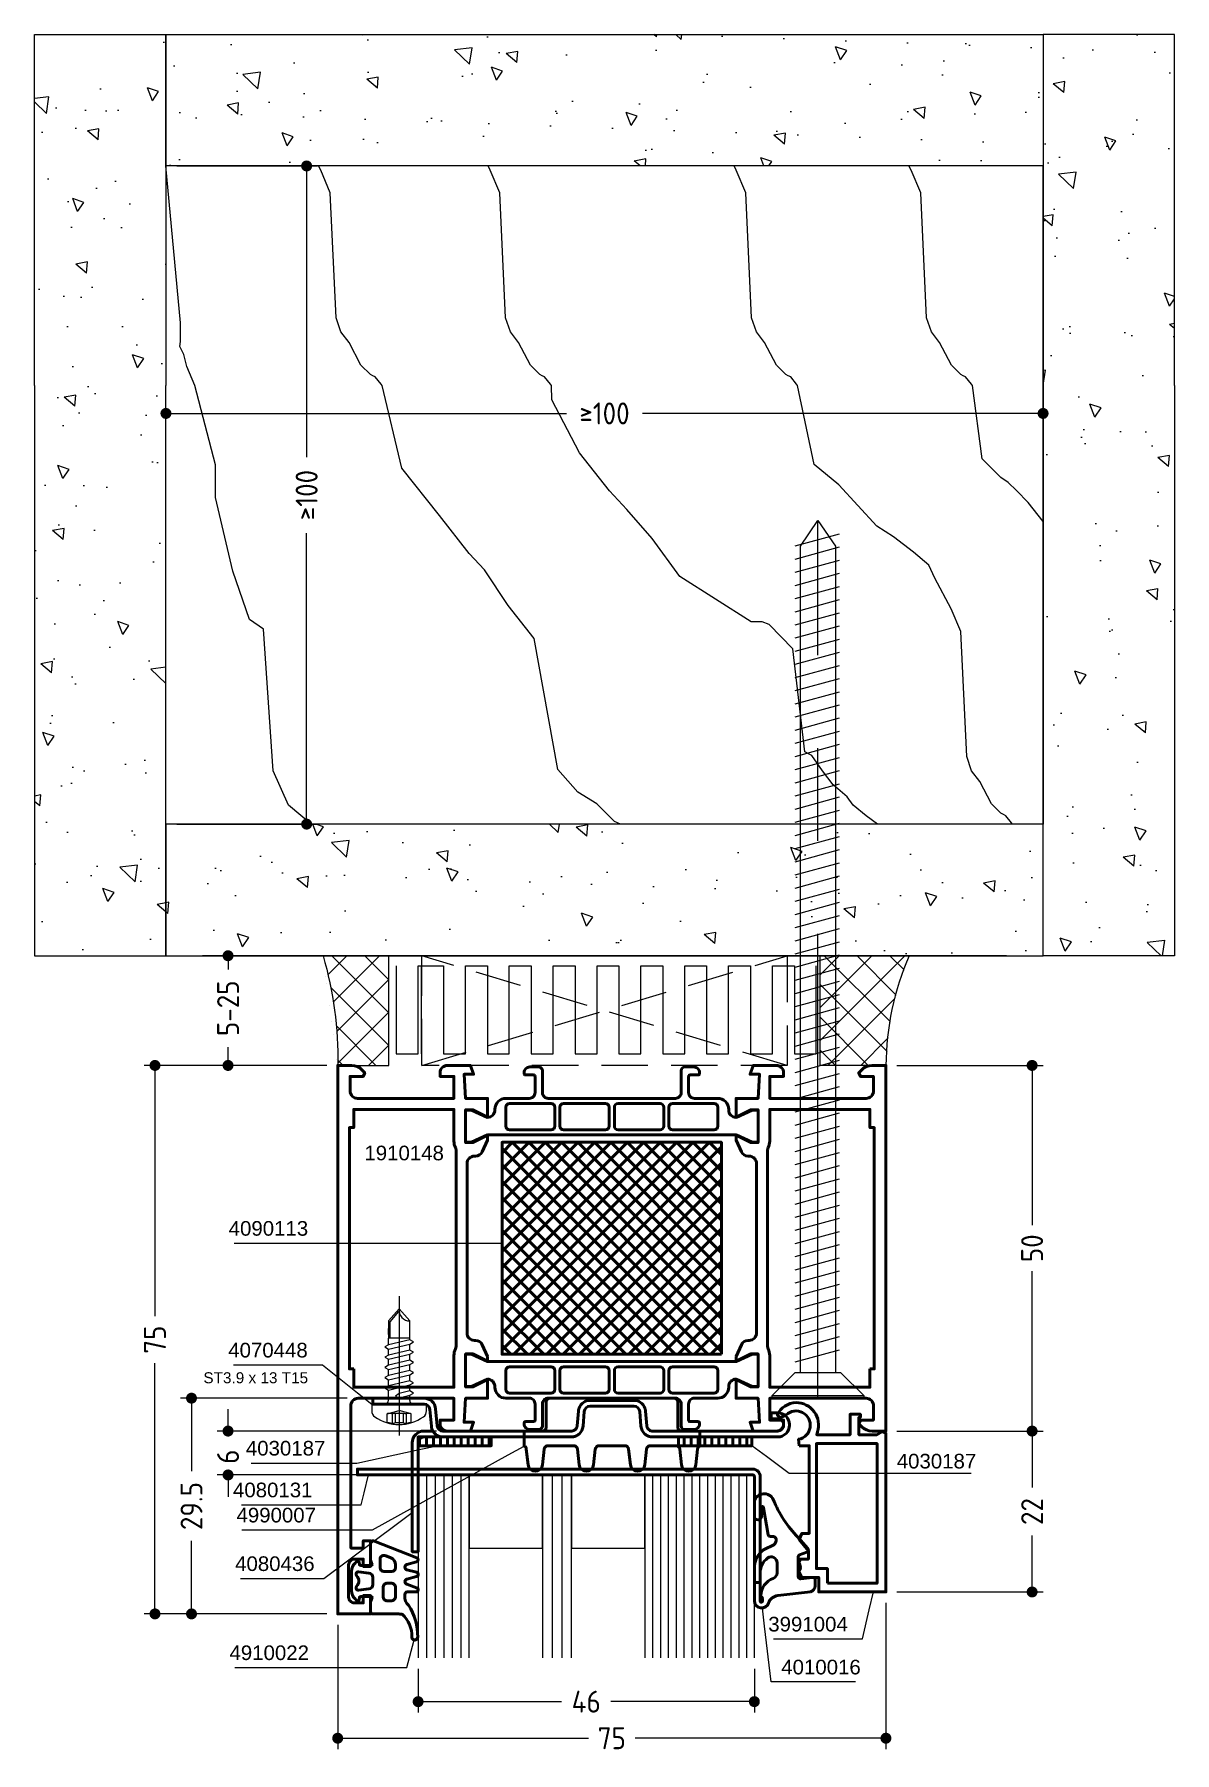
# Model space of a CAD drawing. Header units: millimetres. Extents: x 31 to 187, y 20 to 255.
import ezdxf
from ezdxf.enums import TextEntityAlignment as Align

# ---------------------------------------------------------------- set-up
doc = ezdxf.new("R2010")
doc.units = ezdxf.units.MM
doc.linetypes.add('CENTER', pattern=[50.8, 31.75, -6.35, 6.35, -6.35])
doc.linetypes.add('HIDDEN', pattern=[9.525, 6.35, -3.175])
for name, color, linetype, lineweight in [('AM_5', 3, 'Continuous', 25), ('AM_C', 50, 'Continuous', 50), ('AM_S', 80, 'Continuous', 50), ('CHide3', 70, 'HIDDEN', 18), ('Cont2', 2, 'Continuous', 25), ('Cont3', 70, 'Continuous', 18)]:
    doc.layers.add(name, color=color, linetype=linetype, lineweight=lineweight)
doc.styles.add('HBS_DIMTEXTSTYLE', font='isocp.shx')
doc.styles.add('SWISSL', font='swissl.ttf')
doc.dimstyles.new('Konstruktionsschnitt 1-1$0', dxfattribs={"dimscale": 0, "dimtxt": 3, "dimasz": 1.5, "dimexe": 1.5, "dimexo": 1.5, "dimgap": 1.5, "dimtad": 0, "dimdsep": 46, "dimtxsty": 'HBS_DIMTEXTSTYLE', "dimblk": 'PUNKT', "dimcen": 0, "dimclrd": 3, "dimclre": 3, "dimclrt": 2, "dimadec": 1, "dimazin": 2, "dimtfac": 0.7, "dimtofl": 0, "dimtmove": 0, "dimatfit": 3, "dimfxl": 0, "dimtolj": 1, "dimtzin": 0, "dimarcsym": 0})
pattern_1 = [(315, (-131.446, 376.9813), (2.245064, 2.245064), []), (45, (-131.446, 376.9813), (-2.245064, 2.245064), [])]

# ---------------------------------------------------------------- blocks, each defined once
blk = doc.blocks.new('Holzschraube')
blk.add_lwpolyline([(366.9, 63.74), (366.75, 63.74), (365.17, 62.16), (365.17, 59.01), (366.75, 57.44), (366.9, 57.44)], close=True)
for points in [[(366.75, 63.74), (366.75, 57.44)], [(365.17, 59.39), (308.65, 59.39), (306.9, 60.59), (308.65, 61.78), (365.17, 61.78)], [(307.82, 62.05), (308.65, 59.01)], [(308.72, 62.05), (309.55, 59.01)], [(309.62, 62.05), (310.45, 59.01)], [(310.52, 62.05), (311.35, 59.01)], [(311.42, 62.05), (312.25, 59.01)], [(312.32, 62.05), (313.15, 59.01)], [(313.22, 62.05), (314.05, 59.01)], [(314.12, 62.05), (314.95, 59.01)], [(315.02, 62.05), (315.85, 59.01)], [(315.92, 62.05), (316.75, 59.01)], [(316.82, 62.05), (317.65, 59.01)], [(317.72, 62.05), (318.55, 59.01)], [(318.62, 62.05), (319.45, 59.01)], [(319.52, 62.05), (320.35, 59.01)], [(320.42, 62.05), (321.25, 59.01)], [(321.32, 62.05), (322.15, 59.01)], [(322.22, 62.05), (323.05, 59.01)], [(323.12, 62.05), (323.95, 59.01)], [(324.02, 62.05), (324.85, 59.01)], [(324.92, 62.05), (325.75, 59.01)], [(325.82, 62.05), (326.65, 59.01)], [(326.72, 62.05), (327.55, 59.01)], [(327.62, 62.05), (328.45, 59.01)], [(328.52, 62.05), (329.35, 59.01)], [(329.42, 62.05), (330.25, 59.01)], [(330.32, 62.05), (331.15, 59.01)], [(331.22, 62.05), (332.05, 59.01)], [(332.12, 62.05), (332.95, 59.01)], [(333.02, 62.05), (333.85, 59.01)], [(333.92, 62.05), (334.75, 59.01)], [(334.82, 62.05), (335.65, 59.01)], [(335.72, 62.05), (336.55, 59.01)], [(336.62, 62.05), (337.45, 59.01)], [(337.52, 62.05), (338.35, 59.01)], [(338.42, 62.05), (339.25, 59.01)], [(339.32, 62.05), (340.15, 59.01)], [(340.22, 62.05), (341.05, 59.01)], [(341.12, 62.05), (341.95, 59.01)], [(342.02, 62.05), (342.85, 59.01)], [(342.92, 62.05), (343.75, 59.01)], [(343.82, 62.05), (344.65, 59.01)], [(344.72, 62.05), (345.55, 59.01)], [(345.62, 62.05), (346.45, 59.01)], [(346.52, 62.05), (347.35, 59.01)], [(347.42, 62.05), (348.25, 59.01)], [(348.32, 62.05), (349.15, 59.01)], [(349.22, 62.05), (350.05, 59.01)], [(350.12, 62.05), (350.95, 59.01)], [(351.02, 62.05), (351.85, 59.01)], [(351.92, 62.05), (352.75, 59.01)], [(352.82, 62.05), (353.65, 59.01)], [(353.72, 62.05), (354.55, 59.01)], [(354.62, 62.05), (355.45, 59.01)], [(355.52, 62.05), (356.35, 59.01)], [(356.42, 62.05), (357.25, 59.01)], [(357.32, 62.05), (358.15, 59.01)], [(358.22, 62.05), (359.05, 59.01)], [(359.12, 62.05), (359.95, 59.01)], [(360.02, 62.05), (360.85, 59.01)], [(360.92, 62.05), (361.75, 59.01)], [(361.82, 62.05), (362.65, 59.01)], [(362.72, 62.05), (363.55, 59.01)], [(363.62, 62.05), (364.45, 59.01)]]:
    blk.add_lwpolyline(points)
at = {"linetype": 'CENTER'}
blk.add_lwpolyline([(366.9, 60.59), (306.9, 60.59)], dxfattribs=at)
blk = doc.blocks.new('PUNKT')
at = {"color": 0, "linetype": 'Continuous'}
blk.add_line((-0.5, 0), (-1, 0), dxfattribs=at)
at = {"color": 0, "linetype": 'Continuous', "const_width": 0.5}
blk.add_lwpolyline([(-0.25, 0, 1), (0.25, 0, 1)], format="xyb", close=True, dxfattribs=at)
blk = doc.blocks.new('*D5')
at = {"layer": 'AM_5', "color": 3, "lineweight": -2, "transparency": 16777216}
for p, q in [((49.13, 190.86), (49.13, 204.46)), ((169.13, 190.86), (169.13, 204.46)), ((50.63, 202.96), (103.93, 202.96)), ((167.63, 202.96), (114.33, 202.96))]:
    blk.add_line(p, q, dxfattribs=at)
at = {"layer": 'AM_5', "color": 3, "lineweight": -2, "transparency": 16777216, "xscale": 1.5, "yscale": 1.5, "zscale": 1.5, "rotation": 180}
blk.add_blockref('PUNKT', (49.13, 202.96), dxfattribs=at)
at = {"layer": 'AM_5', "color": 3, "lineweight": -2, "transparency": 16777216, "xscale": 1.5, "yscale": 1.5, "zscale": 1.5}
blk.add_blockref('PUNKT', (169.13, 202.96), dxfattribs=at)
at = {"layer": 'AM_5', "color": 2, "transparency": 16777216, "insert": (109.13, 202.96), "char_height": 3, "attachment_point": 5, "style": 'HBS_DIMTEXTSTYLE'}
blk.add_mtext('\\A1;≥100', dxfattribs=at)
blk = doc.blocks.new('*D6')
at = {"layer": 'AM_5', "color": 3, "lineweight": -2, "transparency": 16777216}
for p, q in [((57.63, 65.3), (57.63, 66.8)), ((86.13, 63.8), (56.13, 63.8)), ((82.13, 57.8), (56.13, 57.8)), ((57.63, 56.3), (57.63, 54.8))]:
    blk.add_line(p, q, dxfattribs=at)
at = {"layer": 'AM_5', "color": 3, "lineweight": -2, "transparency": 16777216, "xscale": 1.5, "yscale": 1.5, "zscale": 1.5}
for p, rotation in [((57.63, 63.8), 270), ((57.63, 57.8), 90)]:
    blk.add_blockref('PUNKT', p, dxfattribs=dict(at, rotation=rotation))
at = {"layer": 'AM_5', "color": 2, "transparency": 16777216, "insert": (57.63, 60.3), "char_height": 3, "attachment_point": 5, "rotation": 90, "style": 'HBS_DIMTEXTSTYLE'}
blk.add_mtext('\\A1;6', dxfattribs=at)
blk = doc.blocks.new('*D7')
at = {"layer": 'AM_5', "color": 3, "lineweight": -2, "transparency": 16777216}
for p, q in [((73.93, 68.3), (51.13, 68.3)), ((52.63, 66.8), (52.63, 58.3)), ((52.63, 40.3), (52.63, 48.79)), ((71.13, 38.8), (51.13, 38.8))]:
    blk.add_line(p, q, dxfattribs=at)
at = {"layer": 'AM_5', "color": 3, "lineweight": -2, "transparency": 16777216, "xscale": 1.5, "yscale": 1.5, "zscale": 1.5}
for p, rotation in [((52.63, 68.3), 90), ((52.63, 38.8), 270)]:
    blk.add_blockref('PUNKT', p, dxfattribs=dict(at, rotation=rotation))
at = {"layer": 'AM_5', "color": 2, "transparency": 16777216, "insert": (52.63, 53.55), "char_height": 3, "attachment_point": 5, "rotation": 90, "style": 'HBS_DIMTEXTSTYLE'}
blk.add_mtext('\\A1;29.5', dxfattribs=at)
blk = doc.blocks.new('*D8')
at = {"layer": 'AM_5', "color": 3, "lineweight": -2, "transparency": 16777216}
for p, q in [((71.13, 113.8), (46.13, 113.8)), ((47.63, 112.3), (47.63, 79.51)), ((47.63, 40.3), (47.63, 73.08)), ((71.13, 38.8), (46.13, 38.8))]:
    blk.add_line(p, q, dxfattribs=at)
at = {"layer": 'AM_5', "color": 3, "lineweight": -2, "transparency": 16777216, "xscale": 1.5, "yscale": 1.5, "zscale": 1.5}
for p, rotation in [((47.63, 113.8), 90), ((47.63, 38.8), 270)]:
    blk.add_blockref('PUNKT', p, dxfattribs=dict(at, rotation=rotation))
at = {"layer": 'AM_5', "color": 2, "transparency": 16777216, "insert": (47.63, 76.3), "char_height": 3, "attachment_point": 5, "rotation": 90, "style": 'HBS_DIMTEXTSTYLE'}
blk.add_mtext('\\A1;75', dxfattribs=at)
blk = doc.blocks.new('*D9')
at = {"layer": 'AM_5', "color": 3, "lineweight": -2, "transparency": 16777216}
for p, q in [((149.13, 113.8), (169.13, 113.8)), ((167.63, 112.3), (167.63, 91.95)), ((167.63, 65.3), (167.63, 85.65)), ((149.13, 63.8), (169.13, 63.8))]:
    blk.add_line(p, q, dxfattribs=at)
at = {"layer": 'AM_5', "color": 3, "lineweight": -2, "transparency": 16777216, "xscale": 1.5, "yscale": 1.5, "zscale": 1.5}
for p, rotation in [((167.63, 113.8), 90), ((167.63, 63.8), 270)]:
    blk.add_blockref('PUNKT', p, dxfattribs=dict(at, rotation=rotation))
at = {"layer": 'AM_5', "color": 2, "transparency": 16777216, "insert": (167.63, 88.8), "char_height": 3, "attachment_point": 5, "rotation": 90, "style": 'HBS_DIMTEXTSTYLE'}
blk.add_mtext('\\A1;50', dxfattribs=at)
blk = doc.blocks.new('*D10')
at = {"layer": 'AM_5', "color": 3, "lineweight": -2, "transparency": 16777216}
for p, q in [((149.13, 63.8), (169.13, 63.8)), ((167.63, 62.3), (167.63, 56.08)), ((167.63, 43.3), (167.63, 49.52)), ((149.13, 41.8), (169.13, 41.8))]:
    blk.add_line(p, q, dxfattribs=at)
at = {"layer": 'AM_5', "color": 3, "lineweight": -2, "transparency": 16777216, "xscale": 1.5, "yscale": 1.5, "zscale": 1.5}
for p, rotation in [((167.63, 63.8), 90), ((167.63, 41.8), 270)]:
    blk.add_blockref('PUNKT', p, dxfattribs=dict(at, rotation=rotation))
at = {"layer": 'AM_5', "color": 2, "transparency": 16777216, "insert": (167.63, 52.8), "char_height": 3, "attachment_point": 5, "rotation": 90, "style": 'HBS_DIMTEXTSTYLE'}
blk.add_mtext('\\A1;22', dxfattribs=at)
blk = doc.blocks.new('*D11')
at = {"layer": 'AM_5', "color": 3, "lineweight": -2, "transparency": 16777216}
for p, q in [((83.63, 31.3), (83.63, 25.3)), ((129.63, 31.3), (129.63, 25.3)), ((85.13, 26.8), (103.25, 26.8)), ((128.13, 26.8), (110, 26.8))]:
    blk.add_line(p, q, dxfattribs=at)
at = {"layer": 'AM_5', "color": 3, "lineweight": -2, "transparency": 16777216, "xscale": 1.5, "yscale": 1.5, "zscale": 1.5, "rotation": 180}
blk.add_blockref('PUNKT', (83.63, 26.8), dxfattribs=at)
at = {"layer": 'AM_5', "color": 3, "lineweight": -2, "transparency": 16777216, "xscale": 1.5, "yscale": 1.5, "zscale": 1.5}
blk.add_blockref('PUNKT', (129.63, 26.8), dxfattribs=at)
at = {"layer": 'AM_5', "color": 2, "transparency": 16777216, "insert": (106.63, 26.8), "char_height": 3, "attachment_point": 5, "style": 'HBS_DIMTEXTSTYLE'}
blk.add_mtext('\\A1;46', dxfattribs=at)
blk = doc.blocks.new('*D12')
at = {"layer": 'AM_5', "color": 3, "lineweight": -2, "transparency": 16777216}
for p, q in [((147.63, 40.3), (147.63, 20.3)), ((72.63, 37.3), (72.63, 20.3)), ((74.13, 21.8), (106.92, 21.8)), ((146.13, 21.8), (113.34, 21.8))]:
    blk.add_line(p, q, dxfattribs=at)
at = {"layer": 'AM_5', "color": 3, "lineweight": -2, "transparency": 16777216, "xscale": 1.5, "yscale": 1.5, "zscale": 1.5, "rotation": 180}
blk.add_blockref('PUNKT', (72.63, 21.8), dxfattribs=at)
at = {"layer": 'AM_5', "color": 3, "lineweight": -2, "transparency": 16777216, "xscale": 1.5, "yscale": 1.5, "zscale": 1.5}
blk.add_blockref('PUNKT', (147.63, 21.8), dxfattribs=at)
at = {"layer": 'AM_5', "color": 2, "transparency": 16777216, "insert": (110.13, 21.8), "char_height": 3, "attachment_point": 5, "style": 'HBS_DIMTEXTSTYLE'}
blk.add_mtext('\\A1;75', dxfattribs=at)
blk = doc.blocks.new('*D13')
at = {"layer": 'AM_5', "color": 3, "lineweight": -2, "transparency": 16777216}
for p, q in [((50.63, 236.8), (69.88, 236.8)), ((68.38, 235.3), (68.38, 196.99)), ((68.38, 148.3), (68.38, 186.6)), ((50.63, 146.8), (69.88, 146.8))]:
    blk.add_line(p, q, dxfattribs=at)
at = {"layer": 'AM_5', "color": 3, "lineweight": -2, "transparency": 16777216, "xscale": 1.5, "yscale": 1.5, "zscale": 1.5}
for p, rotation in [((68.38, 236.8), 90), ((68.38, 146.8), 270)]:
    blk.add_blockref('PUNKT', p, dxfattribs=dict(at, rotation=rotation))
at = {"layer": 'AM_5', "color": 2, "transparency": 16777216, "insert": (68.38, 191.8), "char_height": 3, "attachment_point": 5, "rotation": 90, "style": 'HBS_DIMTEXTSTYLE'}
blk.add_mtext('\\A1;≥100', dxfattribs=at)
blk = doc.blocks.new('*D14')
at = {"layer": 'AM_5', "color": 3, "lineweight": -2, "transparency": 16777216}
for p, q in [((69.13, 128.8), (56.13, 128.8)), ((57.63, 127.3), (57.63, 126.93)), ((57.63, 115.3), (57.63, 116.31)), ((71.13, 113.8), (56.13, 113.8))]:
    blk.add_line(p, q, dxfattribs=at)
at = {"layer": 'AM_5', "color": 3, "lineweight": -2, "transparency": 16777216, "xscale": 1.5, "yscale": 1.5, "zscale": 1.5}
for p, rotation in [((57.63, 128.8), 90), ((57.63, 113.8), 270)]:
    blk.add_blockref('PUNKT', p, dxfattribs=dict(at, rotation=rotation))
at = {"layer": 'AM_5', "color": 2, "transparency": 16777216, "insert": (57.63, 121.62), "char_height": 3, "attachment_point": 5, "rotation": 90, "style": 'HBS_DIMTEXTSTYLE'}
blk.add_mtext('\\A1;5-25', dxfattribs=at)
blk = doc.blocks.new('WS4070448')
at = {"linetype": 'HIDDEN'}
for p, q in [((-0.97, 1.33), (-0.97, 2.72)), ((-0.56, 1.33), (-0.56, 2.61)), ((0.56, 1.33), (0.56, 2.61)), ((0.97, 1.33), (0.97, 2.72))]:
    blk.add_line(p, q, dxfattribs=at)
at = {"linetype": 'CENTER'}
blk.add_line((-0.02, -14.76), (0, 4.3), dxfattribs=at)
for p, q in [((-1.45, -9), (-1.45, -11.36)), ((-1.45, -9), (1.45, -9)), ((1.45, -11.36), (1.45, -9)), ((-1.45, -11.36), (0, -13)), ((0, -13), (1.45, -11.36))]:
    blk.add_line(p, q)
blk.add_lwpolyline([(3.32, 1.75, 0.314856), (-3.32, 1.75, 0.244912), (-3.75, 0.93), (-3.75, 0), (3.75, 0), (3.75, 0.93, 0.244912), (3.32, 1.75, 0.138291)], format="xyb")
at = {"linetype": 'HIDDEN'}
for points in [[(-1.65, 2.56), (-1.65, 1.33)], [(1.65, 2.56), (1.65, 1.33)], [(-1.65, 1.33), (0, 0.89)], [(1.65, 1.33), (0, 0.89)]]:
    blk.add_lwpolyline(points, dxfattribs=at)
for points in [[(-1.95, -1.5), (-1.45, -1.79), (0, -1.44), (0.5, -1.07), (0, -0.87), (-1.45, -1.21)], [(-1.95, -2.9), (-1.45, -3.19), (1.45, -2.5), (1.95, -2.21), (1.45, -1.92), (-1.45, -2.61)], [(-1.95, -4.3), (-1.45, -4.59), (1.45, -3.9), (1.95, -3.61), (1.45, -3.32), (-1.45, -4.01)], [(-1.95, -5.7), (-1.45, -5.99), (1.45, -5.3), (1.95, -5.01), (1.45, -4.72), (-1.45, -5.41)], [(-1.95, -7.1), (-1.45, -7.39), (1.45, -6.7), (1.95, -6.41), (1.45, -6.12), (-1.45, -6.81)], [(-1.95, -8.5), (-1.45, -8.79), (1.45, -8.1), (1.95, -7.81), (1.45, -7.52), (-1.45, -8.21)]]:
    blk.add_lwpolyline(points, close=True)
for points in [[(-1.45, -0.5), (-1.45, -1.21)], [(-1.45, -1.79), (-1.45, -2.21)], [(-1.45, -1.79), (-1.45, -2.61)], [(-1.45, -1.79), (-1.45, -2.61)], [(1.45, -0.5), (1.45, -1.92)], [(-1.45, -3.19), (-1.45, -4.01)], [(-1.45, -4.59), (-1.45, -5.41)], [(1.45, -2.5), (1.45, -3.32)], [(1.45, -3.9), (1.45, -4.72)], [(-1.45, -5.99), (-1.45, -6.81)], [(1.45, -5.3), (1.45, -6.12)], [(1.45, -6.7), (1.45, -7.52)], [(-1.45, -7.39), (-1.45, -8.21)], [(-1.45, -8.79), (-1.45, -9)], [(1.2, -9), (1.2, -11.25), (0.03, -12.65)], [(1.45, -8.1), (1.45, -9)], [(-1.45, -10.19), (-1.45, -11.01)], [(1.45, -9.5), (1.45, -10.32)]]:
    blk.add_lwpolyline(points)
for centre, radius, start, end in [((-1.59, 3.84), 1.28, 267.2848, 298.8872), ((0, 5.49), 2.94, 250.6988, 289.3012), ((1.59, 3.84), 1.28, 241.1128, 272.7152), ((-1.31, 2.49), 1.21, 253.6643, 286.3357), ((0, 11.41), 10.13, 264.4948, 275.5052), ((1.31, 2.49), 1.21, 253.6643, 286.3357)]:
    blk.add_arc(centre, radius, start, end, dxfattribs=at)
for centre, radius, start, end in [((-1.95, -0.5), 0.5, 0, 90), ((1.95, -0.5), 0.5, 90, 180), ((-1.46, -12.83), 1.47, 353.4244, 89.6688)]:
    blk.add_arc(centre, radius, start, end)
blk = doc.blocks.new('*S28')
at = {"layer": 'AM_5', "color": 3, "linetype": 'Continuous'}
blk.add_line((82.44, 32.83), (83.07, 35.24), dxfattribs=at)
at = {"layer": 'AM_5', "color": 3}
for p, q in [((58.56, 31.46), (70.06, 31.46)), ((70.06, 31.46), (82.08, 31.46)), ((82.08, 31.46), (82.44, 32.83))]:
    blk.add_line(p, q, dxfattribs=at)
at = {"layer": 'AM_5', "color": 2, "insert": (68.7, 32.46), "char_height": 2, "attachment_point": 9, "style": 'SWISSL'}
blk.add_mtext('4910022', dxfattribs=at)
blk = doc.blocks.new('*S29')
at = {"layer": 'AM_5', "color": 3, "linetype": 'Continuous'}
blk.add_line((131.03, 37.12), (130.74, 39.6), dxfattribs=at)
at = {"layer": 'AM_5', "color": 3}
for p, q in [((131.91, 29.5), (131.03, 37.12)), ((132.71, 29.5), (131.91, 29.5)), ((143.46, 29.5), (132.71, 29.5))]:
    blk.add_line(p, q, dxfattribs=at)
at = {"layer": 'AM_5', "color": 2, "insert": (133.31, 30.5), "char_height": 2, "attachment_point": 7, "style": 'SWISSL'}
blk.add_mtext('4010016', dxfattribs=at)
blk = doc.blocks.new('*S30')
at = {"layer": 'AM_5', "color": 3}
for p, q in [((58.38, 72.84), (70.53, 72.84)), ((70.53, 72.84), (75.32, 69.05))]:
    blk.add_line(p, q, dxfattribs=at)
at = {"layer": 'AM_5', "color": 3, "linetype": 'Continuous'}
blk.add_line((75.32, 69.05), (77.28, 67.5), dxfattribs=at)
at = {"layer": 'AM_5', "color": 2, "insert": (68.53, 73.84), "char_height": 2, "attachment_point": 9, "style": 'SWISSL'}
blk.add_mtext('4070448', dxfattribs=at)
blk = doc.blocks.new('*S31')
at = {"layer": 'AM_5', "color": 3, "linetype": 'Continuous'}
blk.add_line((80.82, 51.17), (82.83, 52.66), dxfattribs=at)
at = {"layer": 'AM_5', "color": 3}
for p, q in [((70.71, 43.64), (80.82, 51.17)), ((59.31, 43.64), (70.71, 43.64))]:
    blk.add_line(p, q, dxfattribs=at)
at = {"layer": 'AM_5', "color": 2, "insert": (69.47, 44.64), "char_height": 2, "attachment_point": 9, "style": 'SWISSL'}
blk.add_mtext('4080436', dxfattribs=at)
blk = doc.blocks.new('ZAHL rechts')
at = {"layer": 'AM_5', "color": 2, "style": 'SWISSL'}
blk.add_attdef('XXX', text='', height=1.5, dxfattribs=at).set_placement((-1.95, -2.5), align=Align.RIGHT)
blk = doc.blocks.new('*S32')
at = {"layer": 'AM_5', "color": 3}
for p, q in [((58.46, 89.49), (65.48, 89.49)), ((65.48, 89.49), (92.63, 89.49))]:
    blk.add_line(p, q, dxfattribs=at)
at = {"layer": 'AM_5', "color": 3, "linetype": 'Continuous'}
blk.add_line((92.63, 89.49), (95.13, 89.49), dxfattribs=at)
at = {"layer": 'AM_5', "color": 2, "insert": (68.59, 90.49), "char_height": 2, "attachment_point": 9, "style": 'SWISSL'}
blk.add_mtext('4090113', dxfattribs=at)
blk = doc.blocks.new('*U17', base_point=(71.49, 173.45))
for p, q in [((72.66, 173.45), (72.66, 198.45)), ((73.82, 173.45), (73.82, 198.45)), ((74.99, 173.45), (74.99, 198.45)), ((76.16, 173.45), (76.16, 198.45)), ((77.32, 173.45), (77.32, 198.45)), ((89.82, 173.45), (89.82, 198.45)), ((91.16, 173.45), (91.16, 198.45)), ((103.56, 173.45), (103.56, 198.45)), ((104.63, 173.45), (104.63, 198.45)), ((105.7, 173.45), (105.7, 198.45)), ((106.78, 173.45), (106.78, 198.45)), ((107.85, 173.45), (107.85, 198.45)), ((108.92, 173.45), (108.92, 198.45)), ((109.99, 173.45), (109.99, 198.45)), ((111.06, 173.45), (111.06, 198.45)), ((112.13, 173.45), (112.13, 198.45)), ((113.2, 173.45), (113.2, 198.45)), ((114.28, 173.45), (114.28, 198.45)), ((115.35, 173.45), (115.35, 198.45)), ((116.42, 173.45), (116.42, 198.45))]:
    blk.add_line(p, q)
for points in [[(78.49, 198.45), (78.49, 173.45), (71.49, 173.45), (71.49, 198.45)], [(92.49, 198.45), (92.49, 173.45), (88.49, 173.45), (88.49, 198.45)], [(117.49, 198.45), (117.49, 173.45), (102.49, 173.45), (102.49, 198.45)]]:
    blk.add_lwpolyline(points)
for points in [[(88.49, 173.45), (78.49, 173.45), (78.49, 183.45), (88.49, 183.45)], [(102.49, 173.45), (92.49, 173.45), (92.49, 183.45), (102.49, 183.45)]]:
    blk.add_lwpolyline(points, close=True)
blk = doc.blocks.new('*S33')
at = {"layer": 'AM_5', "color": 3, "linetype": 'Continuous'}
blk.add_line((145.35, 39.36), (145.93, 41.8), dxfattribs=at)
at = {"layer": 'AM_5', "color": 3}
for p, q in [((144.41, 35.37), (145.35, 39.36)), ((132.25, 35.37), (144.41, 35.37))]:
    blk.add_line(p, q, dxfattribs=at)
at = {"layer": 'AM_5', "color": 2, "insert": (142.41, 36.37), "char_height": 2, "attachment_point": 9, "style": 'SWISSL'}
blk.add_mtext('3991004', dxfattribs=at)
blk = doc.blocks.new('*S34')
at = {"layer": 'AM_5', "color": 3, "linetype": 'Continuous'}
blk.add_line((76.24, 55.37), (76.86, 57.8), dxfattribs=at)
at = {"layer": 'AM_5', "color": 3}
for p, q in [((75.82, 53.72), (76.24, 55.37)), ((59.48, 53.72), (71.18, 53.72)), ((71.18, 53.72), (75.82, 53.72))]:
    blk.add_line(p, q, dxfattribs=at)
at = {"layer": 'AM_5', "color": 2, "insert": (69.18, 54.72), "char_height": 2, "attachment_point": 9, "style": 'SWISSL'}
blk.add_mtext('4080131', dxfattribs=at)
blk = doc.blocks.new('*S35')
at = {"layer": 'AM_5', "color": 3}
for p, q in [((75.26, 59.43), (83.78, 61.27)), ((60.79, 59.43), (70.94, 59.43)), ((70.94, 59.43), (75.26, 59.43))]:
    blk.add_line(p, q, dxfattribs=at)
at = {"layer": 'AM_5', "color": 3, "linetype": 'Continuous'}
blk.add_line((83.78, 61.27), (86.23, 61.8), dxfattribs=at)
at = {"layer": 'AM_5', "color": 2, "insert": (70.94, 60.43), "char_height": 2, "attachment_point": 9, "style": 'SWISSL'}
blk.add_mtext('4030187', dxfattribs=at)
blk = doc.blocks.new('*S36')
at = {"layer": 'AM_5', "color": 3, "linetype": 'Continuous'}
blk.add_line((95.97, 60.54), (98.15, 61.75), dxfattribs=at)
at = {"layer": 'AM_5', "color": 3}
for p, q in [((77.39, 50.28), (95.97, 60.54)), ((59.51, 50.28), (67.43, 50.28)), ((67.43, 50.28), (77.39, 50.28))]:
    blk.add_line(p, q, dxfattribs=at)
at = {"layer": 'AM_5', "color": 2, "insert": (69.66, 51.28), "char_height": 2, "attachment_point": 9, "style": 'SWISSL'}
blk.add_mtext('4990007', dxfattribs=at)
blk = doc.blocks.new('*S37')
at = {"layer": 'AM_5', "color": 3, "linetype": 'Continuous'}
blk.add_line((131.29, 60.31), (129.27, 61.8), dxfattribs=at)
at = {"layer": 'AM_5', "color": 3}
for p, q in [((134.41, 58.01), (131.29, 60.31)), ((159.27, 58.01), (134.41, 58.01))]:
    blk.add_line(p, q, dxfattribs=at)
at = {"layer": 'AM_5', "color": 2, "insert": (149.11, 58.66), "char_height": 2, "attachment_point": 7, "style": 'SWISSL'}
blk.add_mtext('4030187', dxfattribs=at)
blk = doc.blocks.new('WI1910148')
for points in [[(20.5, 39.8), (20.5, 40.5), (18.3, 39.5), (17.5, 39.5), (17.5, 43.9), (18.3, 43.9), (20.5, 42.9), (20.5, 45.5), (17.5, 45.5), (17.28, 48.8), (18.59, 48.8), (18.15, 50), (15, 50, 0.414214), (14, 49), (14, 48.5), (15.9, 48.5), (15.9, 45.5), (2.8, 45.5, -0.414214), (1.8, 46.5), (1.8, 66), (3.5, 66), (3.5, 65), (4.5, 65), (4.5, 68.5), (3.5, 68.5), (3.5, 67.5), (2.3, 67.5, -0.414214), (1.5, 68.3), (1.5, 72.7, -0.414214), (2.3, 73.5), (3.5, 73.5), (3.5, 72.5), (4.5, 72.5), (4.5, 75), (0, 75), (0, 0), (1.9, 0, 0.198912), (3.31, 0.59), (3.71, 0.99), (3.5, 1.5), (1.7, 1.5), (1.7, 3.5, -0.414214), (2.7, 4.5), (15.9, 4.5), (15.9, 1.5), (14, 1.5), (14, 1, 0.414214), (15, 0), (18.15, 0), (18.59, 1.2), (17.28, 1.2), (17.5, 4.5), (20.5, 4.5), (20.5, 7.1), (18.3, 6.1), (17.5, 6.1), (17.5, 10.5), (18.3, 10.5), (20.5, 9.5), (20.5, 10.2), (19.77, 11.81, 0.294108), (18.86, 12.4), (18.7, 12.4, -0.414214), (17.7, 13.4), (17.7, 36.6, -0.414214), (18.7, 37.6), (18.86, 37.6, 0.294108), (19.77, 38.19), (20.5, 39.8)], [(54.5, 42.9), (54.5, 42.95), (56.5, 43.95), (57.5, 43.95), (57.5, 39.45), (56.5, 39.45), (54.5, 40.45), (54.5, 40.5), (20.5, 40.5), (20.5, 40.45), (18.5, 39.45), (17.5, 39.45), (17.5, 43.95), (18.5, 43.95), (20.5, 42.95), (20.5, 42.9, 0.414214), (21.5, 43.9), (21.5, 44, -0.414214), (23, 45.5), (26.2, 45.5, 0.414214), (27, 46.3), (27, 48.5, 0.414214), (26.8, 48.7), (25.7, 48.7, -0.414214), (25.5, 48.9), (25.5, 49, -0.414214), (26.3, 49.8), (27.5, 49.8, -0.414214), (28, 49.3), (28, 46.3, 0.414214), (28.8, 45.5), (46.2, 45.5, 0.414214), (47, 46.3), (47, 49.3, -0.414214), (47.5, 49.8), (48.7, 49.8, -0.414214), (49.5, 49), (49.5, 48.9, -0.414214), (49.3, 48.7), (48.2, 48.7, 0.414214), (48, 48.5), (48, 46.3, 0.414214), (48.8, 45.5), (52, 45.5, -0.414214), (53.5, 44), (53.5, 43.9, 0.414214), (54.5, 42.9)], [(54.5, 39.8), (54.5, 40.5), (56.7, 39.5), (57.5, 39.5), (57.5, 43.9), (56.7, 43.9), (54.5, 42.9), (54.5, 45.5), (57.5, 45.5), (57.72, 48.8), (56.41, 48.8), (56.85, 50), (60, 50, -0.414214), (61, 49), (61, 48.5), (59.1, 48.5), (59.1, 45.5), (72.3, 45.5, 0.414214), (73.3, 46.5), (73.3, 48.5), (71.5, 48.5), (71.29, 49.01), (71.69, 49.41, -0.198912), (73.1, 50), (75, 50), (75, 0), (73.1, 0, -0.198912), (71.69, 0.59), (71.29, 0.99), (71.5, 1.5), (73.3, 1.5), (73.3, 3.5, 0.414214), (72.3, 4.5), (59.1, 4.5), (59.1, 1.5), (61, 1.5), (61, 1, -0.414214), (60, 0), (56.85, 0), (56.41, 1.2), (57.72, 1.2), (57.5, 4.5), (54.5, 4.5), (54.5, 7.1), (56.7, 6.1), (57.5, 6.1), (57.5, 10.5), (56.7, 10.5), (54.5, 9.5), (54.5, 10.2), (55.23, 11.81, -0.294108), (56.14, 12.4), (56.3, 12.4, 0.414214), (57.3, 13.4), (57.3, 36.6, 0.414214), (56.3, 37.6), (56.14, 37.6, -0.294108), (55.23, 38.19), (54.5, 39.8)], [(23, 41.7), (23, 44.3, -0.414214), (23.5, 44.8), (29.2, 44.8, -0.414214), (29.7, 44.3), (29.7, 41.7, -0.414214), (29.2, 41.2), (23.5, 41.2, -0.414214), (23, 41.7)], [(30.4, 41.7), (30.4, 44.3, -0.414214), (30.9, 44.8), (36.65, 44.8, -0.414214), (37.15, 44.3), (37.15, 41.7, -0.414214), (36.65, 41.2), (30.9, 41.2, -0.414214), (30.4, 41.7)], [(44.6, 41.7, -0.414214), (44.1, 41.2), (38.35, 41.2, -0.414214), (37.85, 41.7), (37.85, 44.3, -0.414214), (38.35, 44.8), (44.1, 44.8, -0.414214), (44.6, 44.3), (44.6, 41.7)], [(45.3, 41.7), (45.3, 44.3, -0.414214), (45.8, 44.8), (51.5, 44.8, -0.414214), (52, 44.3), (52, 41.7, -0.414214), (51.5, 41.2), (45.8, 41.2, -0.414214), (45.3, 41.7)], [(2.2, 41.5), (1.6, 41.5), (1.6, 8.5), (2.2, 8.5), (2.2, 6), (15.9, 6), (15.9, 10.35, -0.112281), (16.1, 11.24, 0.112281), (16.2, 11.67), (16.2, 38.33, 0.112281), (16.1, 38.76, -0.112281), (15.9, 39.65), (15.9, 44), (2.2, 44), (2.2, 41.5)], [(72.8, 41.5), (73.4, 41.5), (73.4, 8.5), (72.8, 8.5), (72.8, 6), (59.1, 6), (59.1, 10.35, 0.112281), (58.9, 11.24, -0.112281), (58.8, 11.67), (58.8, 38.33, -0.112281), (58.9, 38.76, 0.112281), (59.1, 39.65), (59.1, 44), (72.8, 44), (72.8, 41.5)], [(54.5, 7.1), (54.5, 7.05), (56.5, 6.05), (57.5, 6.05), (57.5, 10.55), (56.5, 10.55), (54.5, 9.55), (54.5, 9.5), (20.5, 9.5), (20.5, 9.55), (18.5, 10.55), (17.5, 10.55), (17.5, 6.05), (18.5, 6.05), (20.5, 7.05), (20.5, 7.1, -0.414214), (21.5, 6.1), (21.5, 6, 0.414214), (23, 4.5), (26.2, 4.5, -0.414214), (27, 3.7), (27, 1.5, -0.414214), (26.8, 1.3), (25.7, 1.3, 0.414214), (25.5, 1.1), (25.5, 1, 0.414214), (26.3, 0.2), (27.5, 0.2, 0.414214), (28, 0.7), (28, 3.7, -0.414214), (28.8, 4.5), (46.2, 4.5, -0.414214), (47, 3.7), (47, 0.7, 0.414214), (47.5, 0.2), (48.7, 0.2, 0.414214), (49.5, 1), (49.5, 1.1, 0.414214), (49.3, 1.3), (48.2, 1.3, -0.414214), (48, 1.5), (48, 3.7, -0.414214), (48.8, 4.5), (52, 4.5, 0.414214), (53.5, 6), (53.5, 6.1, -0.414214), (54.5, 7.1)], [(23, 8.3), (23, 5.7, 0.414214), (23.5, 5.2), (29.2, 5.2, 0.414214), (29.7, 5.7), (29.7, 8.3, 0.414214), (29.2, 8.8), (23.5, 8.8, 0.414214), (23, 8.3)], [(30.4, 8.3), (30.4, 5.7, 0.414214), (30.9, 5.2), (36.65, 5.2, 0.414214), (37.15, 5.7), (37.15, 8.3, 0.414214), (36.65, 8.8), (30.9, 8.8, 0.414214), (30.4, 8.3)], [(44.6, 8.3, 0.414214), (44.1, 8.8), (38.35, 8.8, 0.414214), (37.85, 8.3), (37.85, 5.7, 0.414214), (38.35, 5.2), (44.1, 5.2, 0.414214), (44.6, 5.7), (44.6, 8.3)], [(45.3, 8.3), (45.3, 5.7, 0.414214), (45.8, 5.2), (51.5, 5.2, 0.414214), (52, 5.7), (52, 8.3, 0.414214), (51.5, 8.8), (45.8, 8.8, 0.414214), (45.3, 8.3)]]:
    blk.add_lwpolyline(points, format="xyb", close=True)
blk = doc.blocks.new('WI3991004')
blk.add_lwpolyline([(-11.85, 2), (-10.5, 2), (-10.5, 14), (-11.5, 14), (-11.88, 14.82), (-10.6, 16.35), (-10.6, 17.5), (-11.7, 17.5), (-11.93, 17.99, 0.339409), (-11.9, 19.21), (-11.5, 20), (-9.2, 20), (-9.2, 22), (0, 22), (0, 0.3), (-0.45, 0.04), (-1.25, 0.5), (-3.7, 0.5), (-3.7, -1.9), (-3.5, -1.9), (-3.5, -2.3), (-4.9, -2.3), (-4.9, 0.5), (-9.46, 0.5), (-9.34, 0.11, -0.504614), (-12.3, -3.9, -0.274409), (-14.87, -2.23), (-14.47, -1.83), (-13.64, -2.22, 1.335288), (-11.94, 1.12), (-11.85, 2)], format="xyb", close=True)
blk.add_lwpolyline([(-8, 20.8), (-1.2, 20.8), (-1.2, 1.7), (-9.5, 1.7), (-9.5, 18.8), (-8, 18.8), (-8, 20.8)], close=True)
blk = doc.blocks.new('WI4010016')
for points in [[(1.19, 1.96, -0.346133), (1.8, 1.18), (1.8, 0.3, -0.449698), (1.46, 0), (-0.16, 0.2, 0.449698), (-0.5, -0.1), (-0.5, -2.79, 0.315299), (-0.3, -3.07), (0.7, -3.44, -0.548619), (0.81, -3.93), (-0.5, -5.46, 0.104737), (-3.91, -10.66, -0.684728), (-6.5, -10.42), (-6.5, -8.36, -1), (-5.5, -8.36), (-5.5, -9.42, 0.287601), (-5.34, -9.69, 0.156883), (-5.25, -9.53), (-4.59, -5.82, -0.041381), (-4.57, -5.74), (-4.52, -5.69, -0.200274), (-4.31, -5.6), (-4, -5.6, 0.57735), (-3.57, -4.85), (-3.72, -4.58, 0.149451), (-3.85, -4.46), (-5.14, -3.83, -0.069927), (-5.25, -3.76), (-5.51, -3.53, -0.212557), (-6.5, -1.3), (-6.5, 3.2, -0.852431), (-4.55, 3.51, 0.291336), (-3.3, 2.49), (1.19, 1.96)], [(-3.4, -2, -0.612992), (-4.67, -2.65, -0.239931), (-5.7, -0.63), (-5.7, 3.25, -1), (-5.4, 3.25), (-5.4, 2.88, -0.317837), (-5.6, 2.6), (-5.6, 2.51, 0.317975), (-3.93, 0.15, -0.317975), (-3.4, -0.6), (-3.4, -2)]]:
    blk.add_lwpolyline(points, format="xyb", close=True)
blk = doc.blocks.new('WI4090113')
h = blk.add_hatch()
h.set_pattern_fill('ANSI37', color=256, scale=0.5)
h.paths.add_polyline_path([(30, 0), (30, 29), (0, 29), (0, 0)])
blk.add_lwpolyline([(30, 0), (0, 0), (0, 29), (30, 29), (30, 0)], close=True)
blk = doc.blocks.new('WI4910022')
blk.add_line((0.3, 0), (0.3, 0))
blk.add_lwpolyline([(0, -7.38), (0, -9.7, 0.537715), (0.42, -9.98), (6.32, -7.68, 0.71283), (6.28, -7.11), (4.98, -6.76, -0.767327), (4.98, -6.04), (6.28, -5.69, 0.767327), (6.28, -5.11), (4.96, -4.76, -0.767327), (4.96, -4.08), (6.28, -3.59, 0.876976), (6.2, -3), (5, -3, -0.414214), (4.7, -2.7), (4.7, -2.48, -0.288751), (5.2, -1.18, 0.150709), (6.44, 3.17, 1.016945), (5.64, 3.15, -0.221064), (4.33, 0.05, -0.039181), (3.7, 0), (0.3, 0, 0.414214), (0, -0.3), (0, -1.62), (0.19, -2.13, -0.520567), (0, -2.4), (-1.33, -2.4, -0.36397), (-1.53, -2.23), (-1.58, -1.97, 0.594937), (-1.91, -1.85), (-2.12, -2.05, 0.208), (-2.6, -3.15), (-2.6, -5.85, 0.208), (-2.12, -6.95), (-1.91, -7.15, 0.594937), (-1.58, -7.03), (-1.53, -6.77, -0.36397), (-1.33, -6.6), (0, -6.6, -0.520567), (0.19, -6.87), (0, -7.38)], format="xyb")
for points in [[(2.3, -4.2, -0.414214), (1.7, -3.6), (1.7, -2.4, -0.414214), (2.3, -1.8), (2.8, -1.8, -0.414214), (3.4, -2.4), (3.4, -3.6, -0.414214), (2.8, -4.2)], [(0.3, -4.98, -0.378866), (-0.23, -5.57), (-1.66, -5.75, -0.717695), (-1.91, -5.24, 0.421053), (-1.91, -3.76, -0.717695), (-1.66, -3.25), (-0.23, -3.43, -0.378866), (0.3, -4.02), (0.3, -4.98)], [(1.98, -7.97, -0.527791), (1.3, -7.51), (1.3, -6.3, -0.414214), (1.8, -5.8), (2.9, -5.8, -0.414214), (3.4, -6.3), (3.4, -6.73, -0.30908), (2.76, -7.67)]]:
    blk.add_lwpolyline(points, format="xyb", close=True)
blk = doc.blocks.new('WI4080436')
blk.add_lwpolyline([(-26.97, 0.4, 0.004374), (-27, 0.42, 0.009393), (-27.04, 0.45, 0.008732), (-27.08, 0.48, 0.006678), (-27.11, 0.5, 0.005796), (-27.14, 0.53, 0.003775), (-27.17, 0.54, 0.00446), (-27.21, 0.56, 0.004745), (-27.24, 0.58, 0.004746), (-27.27, 0.6, 0.005446), (-27.31, 0.62, 0.006611), (-27.35, 0.64, 0.007175), (-27.39, 0.66, 0.007951), (-27.43, 0.68, 0.006443), (-27.47, 0.7, 0.006656), (-27.51, 0.71, 0.007901), (-27.55, 0.72, 0.007046), (-27.58, 0.73, 0.005573), (-27.62, 0.74, 0.006095), (-27.65, 0.75, 0.006961), (-27.7, 0.76, 0.006263), (-27.73, 0.77, 0.005895), (-27.77, 0.78, 0.004888), (-27.81, 0.78, 0.004858), (-27.85, 0.79, 0.005749), (-27.88, 0.79, 0.006349), (-27.92, 0.8, 0.006609), (-27.96, 0.8, 0.006539), (-28, 0.8, 0.006195), (-28.04, 0.8), (-48.2, 0.8, -0.414214), (-49, 1.6), (-49, 16.5), (-49.8, 16.5), (-49.8, 1.6, 0.414214), (-48.2, 0), (-46.99, 0, 0.109506), (-47.19, -0.66), (-47.4, -2.97, -0.388866), (-48.19, -3.7), (-55.2, -3.7), (-55.2, -4.5), (-48.19, -4.5, 0.388866), (-46.6, -3.04), (-46.4, -0.73, -0.388866), (-45.6, 0), (-28.04, 0, -0.031191), (-27.94, -0.01, -0.032117), (-27.84, -0.03, -0.034113), (-27.74, -0.06, -0.033448), (-27.64, -0.11, -0.033036), (-27.55, -0.17, -0.034054), (-27.47, -0.24, -0.033669), (-27.4, -0.32, -0.0353), (-27.34, -0.41, -0.035248), (-27.29, -0.51, -0.034082), (-27.26, -0.62, -0.035248), (-27.24, -0.73), (-27.06, -2.74, 0.009909), (-27.06, -2.8, 0.007889), (-27.05, -2.86, 0.008695), (-27.04, -2.91, 0.00948), (-27.03, -2.97, 0.009796), (-27.01, -3.03, 0.009634), (-27, -3.08, 0.009059), (-26.97, -3.14, 0.316051), (-25.47, -4.2), (-19.48, -4.2, 0.316051), (-17.98, -3.14, 0.010145), (-17.96, -3.08, 0.008062), (-17.94, -3.03, 0.008782), (-17.92, -2.97, 0.009483), (-17.91, -2.92, 0.009718), (-17.9, -2.86, 0.009471), (-17.89, -2.8, 0.008803), (-17.89, -2.74), (-17.71, -0.73, -0.025271), (-17.7, -0.65, -0.025635), (-17.68, -0.57, -0.025685), (-17.65, -0.49, -0.025804), (-17.62, -0.42, -0.025802), (-17.57, -0.35, -0.024503), (-17.53, -0.29, -0.024568), (-17.47, -0.23, -0.024904), (-17.41, -0.18, -0.025509), (-17.35, -0.13, -0.025192), (-17.28, -0.09, -0.046587), (-17.13, -0.03, -0.024117), (-17.06, -0.01, -0.023804), (-16.99, 0, -0.023114), (-16.91, 0), (0.2, 0, -0.414214), (1, -0.8), (1, -0.9, -0.414214), (0.2, -1.7), (-0.7, -1.7), (-0.7, -2.5), (0.2, -2.5, 0.414214), (1.8, -0.9), (1.8, -0.8, 0.414214), (0.2, 0.8), (-16.91, 0.8, 0.006823), (-16.95, 0.8, 0.006631), (-16.99, 0.8, 0.006434), (-17.04, 0.8, 0.006371), (-17.08, 0.79, 0.006494), (-17.12, 0.79, 0.006197), (-17.16, 0.78, 0.006224), (-17.2, 0.77, 0.00638), (-17.24, 0.77, 0.006071), (-17.28, 0.76, 0.005434), (-17.32, 0.75, 0.005653), (-17.36, 0.74, 0.007587), (-17.4, 0.72, 0.009381), (-17.44, 0.71, 0.008193), (-17.49, 0.69, 0.00629), (-17.53, 0.68, 0.006974), (-17.57, 0.66, 0.005712), (-17.61, 0.64, 0.00638), (-17.65, 0.62, 0.005872), (-17.68, 0.6, 0.006229), (-17.72, 0.58, 0.00628), (-17.76, 0.55, 0.007), (-17.8, 0.53, 0.00673), (-17.84, 0.5, 0.005989), (-17.87, 0.48, 0.008282), (-17.91, 0.45, 0.009345), (-17.94, 0.42, 0.006288), (-17.98, 0.4, 0.191525), (-18.51, -0.66), (-18.68, -2.67, -0.388765), (-19.48, -3.4), (-25.47, -3.4, -0.388765), (-26.27, -2.67), (-26.44, -0.66, 0.191525), (-26.97, 0.4)], format="xyb", close=True)
blk.add_arc((-45.6, -0.8), 1.6, 90, 150)
blk = doc.blocks.new('WI4030187')
h = blk.add_hatch()
h.set_pattern_fill('LINE', color=256, scale=0.3, angle=90)
h.paths.add_polyline_path([(5, 0), (5, 1.2), (-5, 1.2), (-5, 0)])
blk.add_lwpolyline([(5, 1.2), (5, 0), (-5, 0), (-5, 1.2), (5, 1.2)], close=True)
blk = doc.blocks.new('WI4080131')
blk.add_lwpolyline([(0.8, 0.2, -0.414214), (-0.2, -0.8), (-54.3, -0.8), (-54.3, 0), (-0.2, 0, 0.414214), (0, 0.2), (0, 14.7), (0.8, 14.7), (0.8, 0.2)], format="xyb", close=True)
blk = doc.blocks.new('WI4990007')
blk.add_lwpolyline([(23.49, 9.1, 0.900404), (21.51, 9.1), (21.28, 6.95, -0.383864), (20.78, 6.5), (17.22, 6.5, -0.383864), (16.72, 6.95), (16.49, 9.1, 0.900404), (14.51, 9.1), (14.28, 6.95, -0.383864), (13.78, 6.5), (10.22, 6.5, -0.383864), (9.72, 6.95), (9.49, 9.1, 0.900404), (7.51, 9.1), (7.28, 6.95, -0.383864), (6.78, 6.5), (3.22, 6.5, -0.383864), (2.72, 6.95), (2.49, 9.1, 0.900404), (0.51, 9.1), (0.28, 6.95, -0.259042), (0, 6.55), (0, 4.5), (2.5, 4.5, -0.414214), (3, 4), (3, 0.5, 0.414214), (3.5, 0), (20.5, 0, 0.414214), (21, 0.5), (21, 4, -0.414214), (21.5, 4.5), (24, 4.5), (24, 6.55, -0.259042), (23.72, 6.95), (23.49, 9.1)], format="xyb", close=True)

msp = doc.modelspace()

# ---------------------------------------------------------------- hatches: boundary and pattern name
at = {"layer": 'Cont3'}
h = msp.add_hatch(dxfattribs=at)
h.set_pattern_fill('AR-CONC', color=256, scale=0.1, angle=90, style=0)
h.paths.add_polyline_path([(49.129, 206.797), (31.129, 206.797), (31.129, 254.798), (49.129, 254.798)])
h = msp.add_hatch(dxfattribs=at)
h.set_pattern_fill('AR-CONC', color=256, scale=0.1, angle=90, style=0)
h.paths.add_polyline_path([(169.129, 254.798), (169.129, 236.797), (49.129, 236.797), (49.129, 254.798)])
h = msp.add_hatch(dxfattribs=at)
h.set_pattern_fill('AR-CONC', color=256, scale=0.1, angle=90, style=0)
h.paths.add_polyline_path([(187.129, 206.797), (169.129, 206.797), (169.129, 254.798), (187.129, 254.798)])
h = msp.add_hatch(dxfattribs=at)
h.set_pattern_fill('AR-CONC', color=256, scale=0.1, angle=90, style=0)
h.paths.add_polyline_path([(49.129, 206.797), (31.129, 206.797), (31.129, 128.797), (49.129, 128.797)])
h = msp.add_hatch(dxfattribs=at)
h.set_pattern_fill('AR-CONC', color=256, scale=0.1, angle=90, style=0)
h.paths.add_polyline_path([(187.129, 206.797), (169.129, 206.797), (169.129, 128.797), (187.129, 128.797)])
h = msp.add_hatch(dxfattribs=at)
h.set_pattern_fill('AR-CONC', color=256, scale=0.1, angle=90, style=0)
h.paths.add_polyline_path([(169.129, 128.797), (169.129, 146.797), (49.129, 146.797), (49.129, 128.797)])
h = msp.add_hatch(dxfattribs=at)
h.set_pattern_fill('ANSI37', color=3, angle=-90, style=0)
h.set_pattern_definition(pattern_1)
edge = h.paths.add_edge_path()
edge.add_line((79.629, 113.798), (79.629, 128.797))
edge.add_line((79.629, 128.797), (70.629, 128.797))
edge.add_arc((23.766, 114.916), 48.876, -1.31035, 16.49978, ccw=False)
edge.add_line((72.629, 113.798), (72.525, 113.798))
edge.add_line((72.525, 113.798), (79.629, 113.798))
h = msp.add_hatch(dxfattribs=at)
h.set_pattern_fill('ANSI37', color=3, angle=-90, style=0)
h.set_pattern_definition(pattern_1)
edge = h.paths.add_edge_path(flags=17)
edge.add_arc((185.127, 113.634), 37.498, 167.83451, 179.75084, ccw=False)
edge.add_line((148.471, 121.536), (139.703, 113.797))
edge.add_line((139.703, 113.797), (147.629, 113.797))
edge = h.paths.add_edge_path()
edge.add_arc((185.127, 113.634), 37.498, 156.14835, 167.83451, ccw=False)
edge.add_line((150.831, 128.797), (138.629, 128.797))
edge.add_line((138.629, 128.797), (138.629, 113.797))
edge.add_line((138.629, 113.797), (139.703, 113.797))
edge.add_line((139.703, 113.797), (148.471, 121.536))

# ---------------------------------------------------------------- linework, layer by layer
msp.add_line((138.106, 115.402), (138.106, 127.402))
at = {"layer": 'CHide3'}
for p, q in [((134.129, 113.802), (84.129, 128.797)), ((84.129, 113.802), (134.129, 128.797))]:
    msp.add_line(p, q, dxfattribs=at)
msp.add_lwpolyline([(84.129, 113.802), (84.129, 128.797), (134.129, 128.797), (134.129, 113.802)], close=True, dxfattribs=at)
at = {"layer": 'Cont2'}
for points in [[(31.129, 206.797), (31.129, 254.798), (49.129, 254.798), (49.129, 206.797)], [(187.129, 206.797), (187.129, 254.798), (169.129, 254.798), (169.129, 206.797)], [(31.129, 206.797), (31.129, 128.797), (49.129, 128.797), (49.129, 206.797)], [(187.129, 206.797), (187.129, 128.797), (169.129, 128.797), (169.129, 206.797)]]:
    msp.add_lwpolyline(points, dxfattribs=at)
for points in [[(49.129, 236.797), (49.129, 254.798), (169.129, 254.798), (169.129, 236.797)], [(49.129, 146.797), (49.129, 128.797), (169.129, 128.797), (169.129, 146.797)]]:
    msp.add_lwpolyline(points, close=True, dxfattribs=at)
for points in [[(79.629, 128.798), (70.629, 128.798, -0.0752122), (72.629, 113.798), (79.629, 113.798)], [(138.629, 128.797), (150.831, 128.797, 0.1033509), (147.629, 113.797), (138.629, 113.797)]]:
    msp.add_lwpolyline(points, format="xyb", close=True, dxfattribs=at)
at = {"layer": 'Cont3'}
for p, q in [((164.128, 128.797), (54.128, 128.797)), ((84.106, 115.402), (84.106, 127.402))]:
    msp.add_line(p, q, dxfattribs=at)
for points in [[(169.129, 206.797), (169.129, 236.797), (49.129, 236.797), (49.129, 206.797)], [(53.093, 206.797), (51.993, 209.379), (51.56, 210.998), (51.051, 212.13), (51.128, 212.778), (51.128, 215.367), (49.129, 236.797)], [(78.691, 206.797), (78.562, 206.982), (77.753, 207.953), (77.43, 208.115), (77.106, 208.276), (75.812, 209.571), (74.195, 212.646), (73.062, 214.102), (72.415, 216.044), (71.607, 233.148), (70.313, 236.222), (70.003, 236.797)], [(101.88, 206.797), (101.751, 206.982), (100.942, 207.953), (100.619, 208.115), (100.295, 208.276), (99.001, 209.571), (97.384, 212.646), (96.251, 214.102), (95.604, 216.044), (94.796, 233.148), (93.502, 236.222), (93.192, 236.797)], [(135.537, 206.797), (135.408, 206.982), (134.599, 207.953), (134.275, 208.115), (133.952, 208.276), (132.658, 209.571), (131.04, 212.646), (129.908, 214.102), (129.261, 216.044), (128.452, 233.148), (127.158, 236.222), (126.849, 236.797)], [(159.472, 206.797), (159.343, 206.982), (158.535, 207.953), (158.211, 208.115), (157.888, 208.276), (156.593, 209.571), (154.976, 212.646), (153.844, 214.102), (153.197, 216.044), (152.388, 233.148), (151.094, 236.222), (150.784, 236.797)], [(169.129, 206.797), (169.129, 146.797), (49.129, 146.797), (49.129, 206.797)], [(68.99, 146.797), (65.889, 149.409), (63.787, 154.102), (62.492, 173.471), (60.551, 174.766), (58.287, 181.372), (55.915, 191.48), (55.915, 195.947), (53.093, 206.797)], [(111.313, 146.797), (110.505, 147.144), (108.079, 149.571), (105.491, 151.189), (102.741, 154.264), (99.506, 172.177), (95.947, 176.708), (92.712, 181.563), (90.609, 183.828), (86.565, 189.007), (81.389, 195.48), (78.691, 206.797)], [(146.471, 146.797), (144.931, 147.953), (143.151, 149.409), (142.342, 150.542), (140.401, 152.16), (138.946, 154.102), (137.49, 156.206), (136.519, 156.691), (134.902, 170.78), (131.646, 174.119), (130.683, 174.442), (129.203, 174.442), (119.452, 180.659), (115.658, 185.877), (112.18, 189.83), (109.809, 192.36), (105.699, 197.577), (101.932, 204.813), (101.88, 206.797)], [(164.956, 146.797), (164.827, 146.982), (164.018, 147.953), (163.694, 148.115), (163.371, 148.276), (162.077, 149.571), (160.459, 152.646), (159.327, 154.102), (158.68, 156.044), (157.871, 173.148), (156.577, 176.222), (154.312, 180.43), (153.504, 182.21), (151.401, 183.99), (148.651, 186.094), (146.386, 187.55), (141.21, 193.214), (137.813, 195.965), (135.537, 206.797)], [(169.129, 188.205), (167.091, 190.787), (165.474, 192.405), (164.341, 193.538), (163.371, 194.185), (160.783, 196.774), (159.472, 206.797)], [(80.623, 127.402), (80.623, 115.402), (83.623, 115.402), (83.623, 127.402), (87.106, 127.402), (87.106, 115.402), (90.106, 115.402), (90.106, 127.402), (93.106, 127.402), (93.106, 115.402), (96.106, 115.402), (96.106, 127.402), (99.106, 127.402), (99.106, 115.402), (102.106, 115.402), (102.106, 127.402), (105.106, 127.402), (105.106, 115.402), (108.106, 115.402), (108.106, 127.402), (111.106, 127.402), (111.106, 115.402), (114.106, 115.402), (114.106, 127.402), (117.106, 127.402), (117.106, 115.402), (120.106, 115.402), (120.106, 127.402), (123.106, 127.402), (123.106, 115.402), (126.106, 115.402), (126.106, 127.402), (129.106, 127.402), (129.106, 115.402), (132.106, 115.402), (132.106, 127.402), (135.106, 127.402), (135.106, 115.402), (138.106, 115.402)]]:
    msp.add_lwpolyline(points, dxfattribs=at)

# ---------------------------------------------------------------- block references
at = {"layer": 'AM_5'}
for name in ['*S32', '*S30', '*S36', '*S35', '*S37', '*S34', '*S31', '*S33', '*S29', '*S28']:
    msp.add_blockref(name, (0, 0), dxfattribs=at)
msp.add_blockref('ZAHL rechts', (70.53, 72.842), dxfattribs=at).add_auto_attribs({'XXX': 'ST3.9 x 13 T15'})
at = {"layer": 'AM_C'}
msp.add_blockref('WI4090113', (95.129, 74.297), dxfattribs=at)
at = {"layer": 'AM_C', "xscale": -1, "rotation": 180}
for name, p in [('WI4080436', (132.629, 63.797)), ('WI4990007', (98.154, 68.297)), ('WI4080131', (129.629, 57.797)), ('WI4010016', (136.129, 43.797)), ('WI4910022', (77.129, 38.797))]:
    msp.add_blockref(name, p, dxfattribs=at)
at = {"layer": 'AM_C', "rotation": 180}
for p in [(88.629, 62.997), (124.273, 62.997)]:
    msp.add_blockref('WI4030187', p, dxfattribs=at)
at = {"layer": 'AM_S', "xscale": -1, "rotation": 180}
for name, p in [('WI1910148', (72.629, 113.797)), ('WI3991004', (147.629, 63.797))]:
    msp.add_blockref(name, p, dxfattribs=at)
at = {"layer": 'Cont2', "xscale": 2, "yscale": 2, "zscale": 2, "rotation": 270}
msp.add_blockref('Holzschraube', (17.155, 802.107), dxfattribs=at)
at = {"layer": 'Cont2', "rotation": 180}
msp.add_blockref('WS4070448', (81.029, 67.497), dxfattribs=at)
at = {"layer": 'Cont2', "xscale": -1, "rotation": 180}
msp.add_blockref('*U17', (83.629, 57.797), dxfattribs=at)

# ---------------------------------------------------------------- texts
at = {"layer": 'AM_5', "color": 2, "insert": (76.283, 100.799), "char_height": 2, "attachment_point": 7, "style": 'SWISSL'}
msp.add_mtext('1910148', dxfattribs=at)

# ---------------------------------------------------------------- dimensions: what is measured, and where the dimension line sits
at = {"layer": 'AM_5'}
for base, p1, p2, text, picture, middle in [((68.385, 146.797), (49.129, 236.797), (49.129, 146.797), '≥100', '*D13', (68.385, 191.797)), ((57.629, 128.797), (72.629, 113.798), (70.629, 128.797), '5-25', '*D14', (57.629, 121.619))]:
    dim = msp.add_linear_dim(base=base, p1=p1, p2=p2, angle=90, text=text, dimstyle='Konstruktionsschnitt 1-1$0', override={"dimscale": 1}, dxfattribs=at)
    dim.commit()
    dim.dimension.update_dxf_attribs({"geometry": picture, "text_midpoint": middle, "dimtype": 160})
dim = msp.add_linear_dim(base=(49.129, 202.959), p1=(169.129, 189.359), p2=(49.129, 189.359), text='≥100', dimstyle='Konstruktionsschnitt 1-1$0', override={"dimscale": 1}, dxfattribs=at)
dim.commit()
dim.dimension.update_dxf_attribs({"geometry": '*D5', "text_midpoint": (109.129, 202.959)})
for base, p1, p2, angle, picture, middle in [((47.629, 113.797), (72.629, 38.797), (72.629, 113.797), 90, '*D8', (47.629, 76.297)), ((167.629, 63.797), (147.629, 113.797), (147.629, 63.797), 90, '*D9', (167.629, 88.797)), ((52.629, 68.297), (72.629, 38.797), (75.429, 68.297), 90, '*D7', (52.629, 53.547)), ((57.629, 63.797), (83.629, 57.797), (87.629, 63.797), 90, '*D6', (57.629, 60.297)), ((167.629, 41.797), (147.629, 63.797), (147.629, 41.797), 90, '*D10', (167.629, 52.797)), ((147.629, 21.797), (72.629, 38.797), (147.629, 41.797), 0, '*D12', (110.129, 21.797))]:
    dim = msp.add_linear_dim(base=base, p1=p1, p2=p2, angle=angle, dimstyle='Konstruktionsschnitt 1-1$0', override={"dimscale": 1}, dxfattribs=at)
    dim.commit()
    dim.dimension.update_dxf_attribs({"geometry": picture, "text_midpoint": middle, "dimtype": 160})
dim = msp.add_linear_dim(base=(83.629, 26.797), p1=(129.629, 32.797), p2=(83.629, 32.797), angle=0, dimstyle='Konstruktionsschnitt 1-1$0', override={"dimscale": 1}, dxfattribs=at)
dim.commit()
dim.dimension.update_dxf_attribs({"geometry": '*D11', "text_midpoint": (106.629, 26.797)})

doc.saveas('drawing.dxf')
